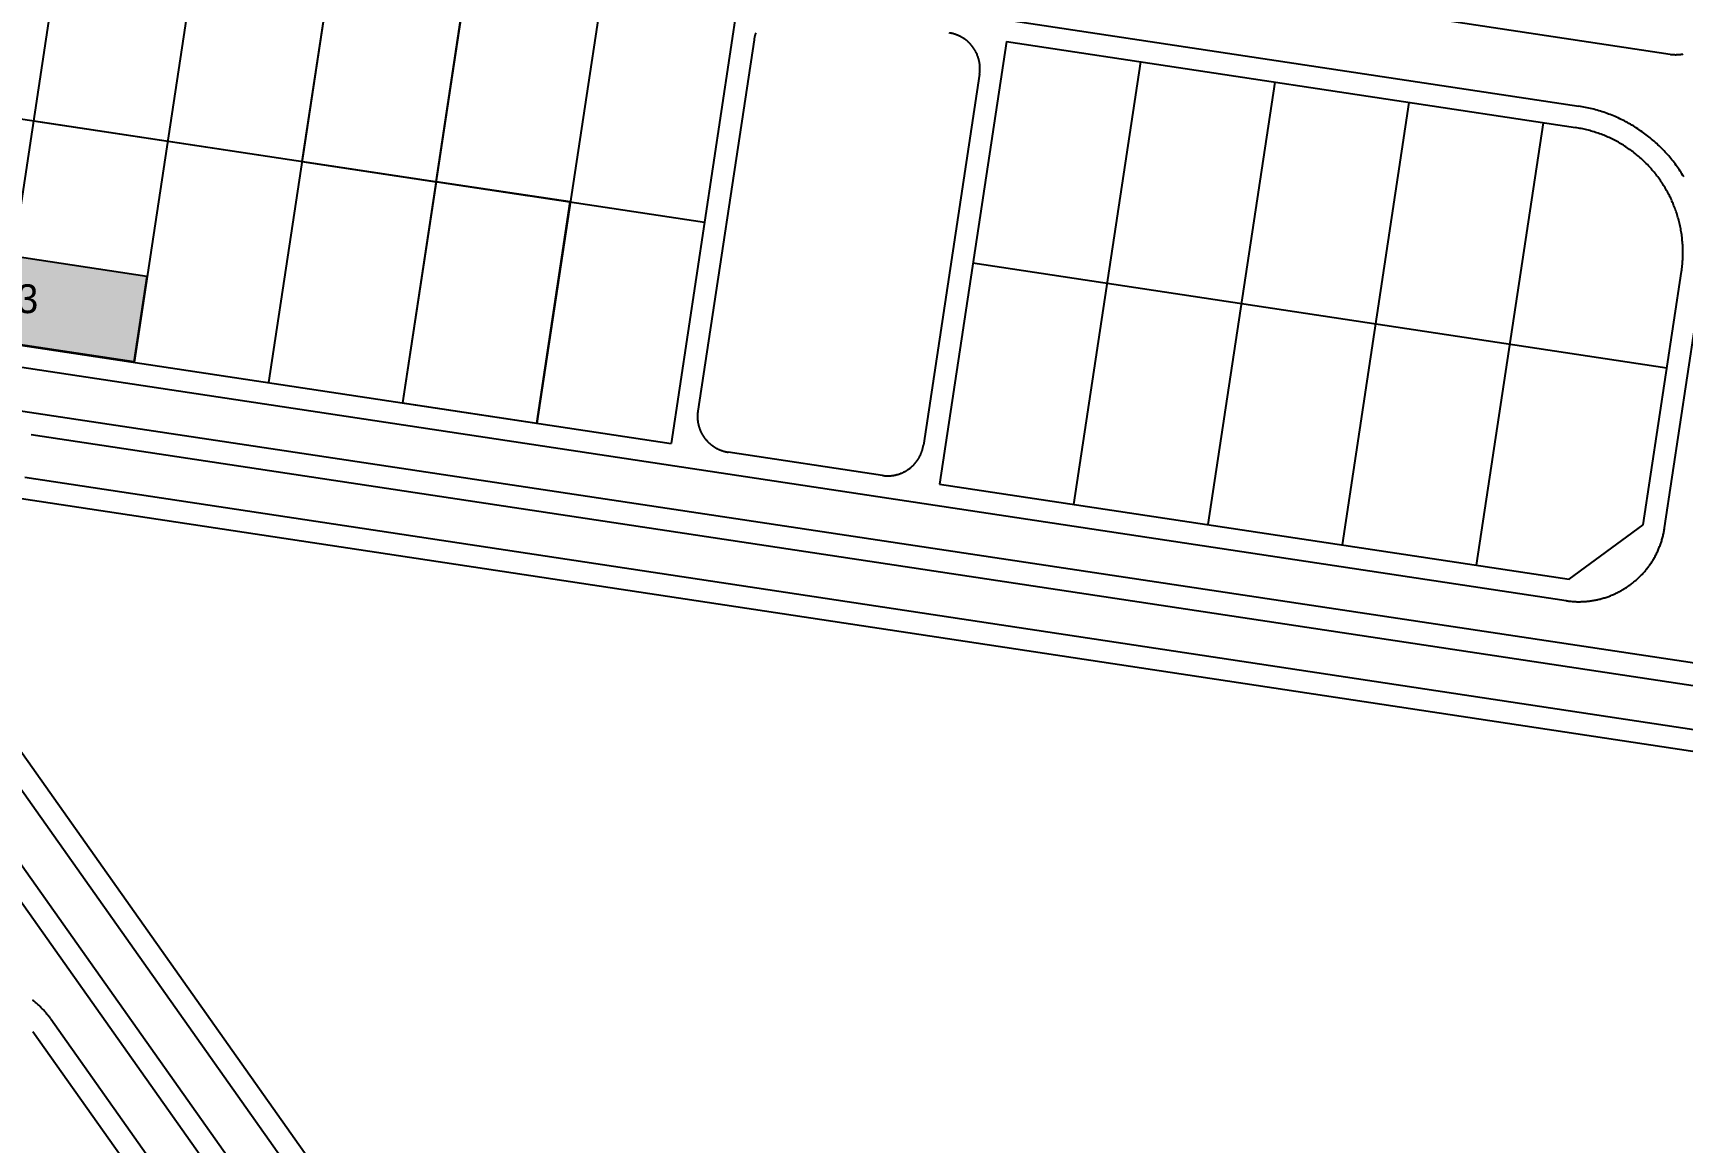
# Model space of a CAD drawing. Header units: metres. Extents: x 680594 to 684853, y 828874 to 830078.
# Drawn here: x 681209.9 to 681438.4, y 829578 to 829731.7 of the extents above; entities that cross this region are included whole.
import ezdxf
from ezdxf.enums import TextEntityAlignment as Align

# ---------------------------------------------------------------- set-up
doc = ezdxf.new("R2010")
doc.units = ezdxf.units.M
for name, color, linetype in [('PLOT_LINES', 7, 'Continuous'), ('PLOT_NUMBERS', 7, 'Continuous'), ('SELECTED_PLOTS', 3, 'Continuous')]:
    doc.layers.add(name, color=color, linetype=linetype)

msp = doc.modelspace()

# ---------------------------------------------------------------- hatches: boundary and pattern name
at = {"layer": 'SELECTED_PLOTS'}
h = msp.add_hatch(color=3, dxfattribs=at)
h.dxf.hatch_style = 1
h.paths.add_polyline_path([(681223.81, 829686.1), (681186.6, 829691.7), (681188.47, 829703.63), (681225.62, 829697.99)])

# ---------------------------------------------------------------- linework, layer by layer
at = {"layer": 'PLOT_LINES'}
for points in [[(681236.89, 829758.92), (681436.61, 829728.72)], [(681214.55, 829750.16), (681205.29, 829688.85)], [(681233.61, 829750.31), (681423.95, 829721.53)], [(681233.14, 829747.35), (681223.87, 829686.04)], [(681251.73, 829744.54), (681242.46, 829683.23)], [(681270.32, 829741.73), (681251.73, 829744.54), (681247.1, 829713.89), (681265.69, 829711.07), (681270.32, 829741.73)], [(681270.32, 829741.73), (681261.05, 829680.42)], [(681288.91, 829738.92), (681279.64, 829677.61)], [(681307.5, 829736.11), (681298.23, 829674.8)], [(681126.78, 829731.66), (681421.66, 829314.5)], [(681309.72, 829730.71), (681301.94, 829679.3)], [(681309.96, 829731.68), (681309.94, 829731.62), (681309.92, 829731.57), (681309.9, 829731.51), (681309.89, 829731.45), (681309.87, 829731.4), (681309.85, 829731.34), (681309.84, 829731.29), (681309.82, 829731.23), (681309.81, 829731.17), (681309.79, 829731.12), (681309.78, 829731.06), (681309.77, 829731), (681309.76, 829730.94), (681309.75, 829730.89), (681309.74, 829730.83), (681309.73, 829730.77), (681309.72, 829730.71)], [(681344.67, 829730.48), (681335.41, 829669.18)], [(681340.96, 829725.99), (681340.97, 829726.05), (681340.98, 829726.1), (681340.98, 829726.16), (681340.99, 829726.22), (681341, 829726.28), (681341, 829726.34), (681341.01, 829726.39), (681341.01, 829726.45), (681341.01, 829726.51), (681341.01, 829726.57), (681341.02, 829726.63), (681341.02, 829726.68), (681341.02, 829726.74), (681341.02, 829726.8), (681341.02, 829726.86), (681341.01, 829726.92), (681341.01, 829726.98), (681341.01, 829727.03), (681341, 829727.09), (681341, 829727.15), (681341, 829727.21), (681340.99, 829727.27), (681340.98, 829727.32), (681340.98, 829727.38), (681340.97, 829727.44), (681340.96, 829727.5), (681340.95, 829727.55), (681340.94, 829727.61), (681340.93, 829727.67), (681340.92, 829727.72), (681340.91, 829727.78), (681340.89, 829727.84), (681340.88, 829727.9), (681340.87, 829727.95), (681340.85, 829728.01), (681340.84, 829728.06), (681340.82, 829728.12), (681340.81, 829728.18), (681340.79, 829728.23), (681340.77, 829728.29), (681340.75, 829728.34), (681340.73, 829728.4), (681340.71, 829728.45), (681340.69, 829728.51), (681340.67, 829728.56), (681340.65, 829728.62), (681340.63, 829728.67), (681340.61, 829728.72), (681340.58, 829728.78), (681340.56, 829728.83), (681340.53, 829728.88), (681340.51, 829728.93), (681340.48, 829728.99), (681340.46, 829729.04), (681340.43, 829729.09), (681340.4, 829729.14), (681340.37, 829729.19), (681340.34, 829729.24), (681340.32, 829729.29), (681340.28, 829729.34), (681340.25, 829729.39), (681340.22, 829729.44), (681340.19, 829729.49), (681340.16, 829729.54), (681340.13, 829729.59), (681340.09, 829729.63), (681340.06, 829729.68), (681340.02, 829729.73), (681339.99, 829729.77), (681339.95, 829729.82), (681339.92, 829729.87), (681339.88, 829729.91), (681339.84, 829729.95), (681339.81, 829730), (681339.77, 829730.04), (681339.73, 829730.09), (681339.69, 829730.13), (681339.65, 829730.17), (681339.61, 829730.21), (681339.57, 829730.26), (681339.53, 829730.3), (681339.49, 829730.34), (681339.44, 829730.38), (681339.4, 829730.42), (681339.36, 829730.46), (681339.32, 829730.49), (681339.27, 829730.53), (681339.23, 829730.57), (681339.18, 829730.61), (681339.14, 829730.64), (681339.09, 829730.68), (681339.04, 829730.72), (681339, 829730.75), (681338.95, 829730.79), (681338.9, 829730.82), (681338.86, 829730.85), (681338.81, 829730.88), (681338.76, 829730.92), (681338.71, 829730.95), (681338.66, 829730.98), (681338.61, 829731.01), (681338.56, 829731.04), (681338.51, 829731.07), (681338.46, 829731.1), (681338.41, 829731.13), (681338.36, 829731.15), (681338.31, 829731.18), (681338.26, 829731.21), (681338.2, 829731.23), (681338.15, 829731.26), (681338.1, 829731.28), (681338.05, 829731.31), (681337.99, 829731.33), (681337.94, 829731.35), (681337.88, 829731.37), (681337.83, 829731.4), (681337.78, 829731.42), (681337.72, 829731.44), (681337.67, 829731.46), (681337.61, 829731.48), (681337.56, 829731.49), (681337.5, 829731.51), (681337.45, 829731.53), (681337.39, 829731.54), (681337.33, 829731.56), (681337.28, 829731.58), (681337.22, 829731.59), (681337.16, 829731.6), (681337.11, 829731.62), (681337.05, 829731.63), (681336.99, 829731.64), (681336.94, 829731.65), (681336.88, 829731.66), (681336.82, 829731.67), (681336.76, 829731.68)], [(681344.67, 829730.48), (681423.5, 829718.57)], [(681124.27, 829730.01), (681419.09, 829312.94)], [(681436.61, 829728.72), (681436.67, 829728.71), (681436.73, 829728.7), (681436.78, 829728.7), (681436.84, 829728.69), (681436.9, 829728.69), (681436.96, 829728.68), (681437.02, 829728.68), (681437.07, 829728.67), (681437.13, 829728.67), (681437.19, 829728.67), (681437.25, 829728.67), (681437.31, 829728.66), (681437.36, 829728.66), (681437.42, 829728.66), (681437.48, 829728.67), (681437.54, 829728.67), (681437.6, 829728.67), (681437.66, 829728.67), (681437.71, 829728.68), (681437.77, 829728.68), (681437.83, 829728.69), (681437.89, 829728.69), (681437.95, 829728.7), (681438, 829728.71), (681438.06, 829728.71), (681438.12, 829728.72), (681438.18, 829728.73), (681438.23, 829728.74), (681438.29, 829728.75), (681438.35, 829728.76), (681438.4, 829728.77)], [(681340.96, 829725.99), (681333.19, 829674.57)], [(681363.26, 829727.67), (681353.99, 829666.37)], [(681381.85, 829724.86), (681372.58, 829663.56)], [(681191.33, 829722.32), (681278.34, 829709.16)], [(681400.44, 829722.05), (681391.17, 829660.75)], [(681438.5, 829711.74), (681438.38, 829711.94), (681438.25, 829712.15), (681438.13, 829712.35), (681438, 829712.55), (681437.86, 829712.75), (681437.73, 829712.94), (681437.59, 829713.14), (681437.45, 829713.33), (681437.31, 829713.53), (681437.17, 829713.72), (681437.02, 829713.9), (681436.87, 829714.09), (681436.72, 829714.28), (681436.57, 829714.46), (681436.42, 829714.64), (681436.26, 829714.82), (681436.1, 829715), (681435.94, 829715.18), (681435.78, 829715.35), (681435.61, 829715.52), (681435.44, 829715.69), (681435.28, 829715.86), (681435.1, 829716.03), (681434.93, 829716.19), (681434.76, 829716.35), (681434.58, 829716.51), (681434.4, 829716.67), (681434.22, 829716.83), (681434.04, 829716.98), (681433.86, 829717.14), (681433.67, 829717.29), (681433.48, 829717.43), (681433.29, 829717.58), (681433.1, 829717.72), (681432.91, 829717.86), (681432.72, 829718), (681432.52, 829718.14), (681432.32, 829718.27), (681432.13, 829718.4), (681431.93, 829718.53), (681431.72, 829718.66), (681431.52, 829718.79), (681431.32, 829718.91), (681431.11, 829719.03), (681430.9, 829719.15), (681430.69, 829719.26), (681430.48, 829719.38), (681430.27, 829719.49), (681430.06, 829719.59), (681429.85, 829719.7), (681429.63, 829719.8), (681429.41, 829719.9), (681429.2, 829720), (681428.98, 829720.1), (681428.76, 829720.19), (681428.54, 829720.28), (681428.32, 829720.37), (681428.09, 829720.45), (681427.87, 829720.54), (681427.65, 829720.62), (681427.42, 829720.69), (681427.19, 829720.77), (681426.97, 829720.84), (681426.74, 829720.91), (681426.51, 829720.98), (681426.28, 829721.04), (681426.05, 829721.1), (681425.82, 829721.16), (681425.59, 829721.22), (681425.35, 829721.27), (681425.12, 829721.32), (681424.89, 829721.37), (681424.65, 829721.41), (681424.42, 829721.46), (681424.18, 829721.5), (681423.95, 829721.53)], [(681209.92, 829719.51), (681302.86, 829705.45)], [(681419.03, 829719.24), (681409.76, 829657.94)], [(681438.18, 829698.65), (681438.21, 829698.85), (681438.24, 829699.05), (681438.27, 829699.25), (681438.29, 829699.46), (681438.31, 829699.66), (681438.33, 829699.86), (681438.34, 829700.06), (681438.35, 829700.27), (681438.36, 829700.47), (681438.37, 829700.67), (681438.38, 829700.88), (681438.38, 829701.08), (681438.38, 829701.28), (681438.38, 829701.49), (681438.38, 829701.69), (681438.37, 829701.9), (681438.36, 829702.1), (681438.35, 829702.3), (681438.34, 829702.51), (681438.32, 829702.71), (681438.3, 829702.91), (681438.28, 829703.11), (681438.26, 829703.32), (681438.24, 829703.52), (681438.21, 829703.72), (681438.18, 829703.92), (681438.15, 829704.12), (681438.11, 829704.32), (681438.08, 829704.52), (681438.04, 829704.72), (681437.99, 829704.92), (681437.95, 829705.12), (681437.91, 829705.32), (681437.86, 829705.52), (681437.81, 829705.71), (681437.75, 829705.91), (681437.7, 829706.11), (681437.64, 829706.3), (681437.58, 829706.5), (681437.52, 829706.69), (681437.45, 829706.88), (681437.39, 829707.08), (681437.32, 829707.27), (681437.25, 829707.46), (681437.17, 829707.65), (681437.1, 829707.84), (681437.02, 829708.03), (681436.94, 829708.21), (681436.86, 829708.4), (681436.78, 829708.59), (681436.69, 829708.77), (681436.6, 829708.95), (681436.51, 829709.14), (681436.42, 829709.32), (681436.32, 829709.5), (681436.23, 829709.68), (681436.13, 829709.85), (681436.03, 829710.03), (681435.92, 829710.21), (681435.82, 829710.38), (681435.71, 829710.55), (681435.6, 829710.73), (681435.49, 829710.9), (681435.38, 829711.07), (681435.26, 829711.23), (681435.15, 829711.4), (681435.03, 829711.57), (681434.91, 829711.73), (681434.78, 829711.89), (681434.66, 829712.05), (681434.53, 829712.21), (681434.4, 829712.37), (681434.27, 829712.53), (681434.14, 829712.68), (681434.01, 829712.84), (681433.87, 829712.99), (681433.74, 829713.14), (681433.6, 829713.29), (681433.46, 829713.44), (681433.31, 829713.58), (681433.17, 829713.72), (681433.02, 829713.87), (681432.88, 829714.01), (681432.73, 829714.15), (681432.58, 829714.28), (681432.42, 829714.42), (681432.27, 829714.55), (681432.11, 829714.68), (681431.96, 829714.81), (681431.8, 829714.94), (681431.64, 829715.07), (681431.48, 829715.19), (681431.31, 829715.31), (681431.15, 829715.43), (681430.99, 829715.55), (681430.82, 829715.67), (681430.65, 829715.78), (681430.48, 829715.9), (681430.31, 829716.01), (681430.14, 829716.12), (681429.96, 829716.22), (681429.79, 829716.33), (681429.61, 829716.43), (681429.44, 829716.53), (681429.26, 829716.63), (681429.08, 829716.72), (681428.9, 829716.82), (681428.72, 829716.91), (681428.53, 829717), (681428.35, 829717.09), (681428.17, 829717.18), (681427.98, 829717.26), (681427.79, 829717.34), (681427.61, 829717.42), (681427.42, 829717.5), (681427.23, 829717.57), (681427.04, 829717.64), (681426.85, 829717.72), (681426.66, 829717.78), (681426.46, 829717.85), (681426.27, 829717.91), (681426.08, 829717.98), (681425.88, 829718.03), (681425.68, 829718.09), (681425.49, 829718.15), (681425.29, 829718.2), (681425.09, 829718.25), (681424.9, 829718.3), (681424.7, 829718.34), (681424.5, 829718.39), (681424.3, 829718.43), (681424.1, 829718.46), (681423.9, 829718.5), (681423.7, 829718.54), (681423.5, 829718.57)], [(681284.27, 829708.26), (681265.69, 829711.07), (681261.05, 829680.42), (681279.64, 829677.61), (681284.27, 829708.26)], [(681340.04, 829699.83), (681436.17, 829685.3)], [(681432.88, 829663.55), (681438.18, 829698.65)], [(681435.84, 829663.1), (681441.15, 829698.2)], [(681168.22, 829691.42), (681422.19, 829653.03)], [(681186.7, 829691.66), (681298.23, 829674.8)], [(681167.32, 829685.49), (681500.11, 829635.38)], [(681301.94, 829679.3), (681301.93, 829679.24), (681301.93, 829679.18), (681301.92, 829679.12), (681301.91, 829679.07), (681301.91, 829679.01), (681301.9, 829678.95), (681301.9, 829678.89), (681301.89, 829678.83), (681301.89, 829678.78), (681301.89, 829678.72), (681301.89, 829678.66), (681301.89, 829678.6), (681301.89, 829678.54), (681301.89, 829678.49), (681301.89, 829678.43), (681301.89, 829678.37), (681301.89, 829678.31), (681301.9, 829678.25), (681301.9, 829678.2), (681301.9, 829678.14), (681301.91, 829678.08), (681301.91, 829678.02), (681301.92, 829677.96), (681301.93, 829677.91), (681301.94, 829677.85), (681301.94, 829677.79), (681301.95, 829677.73), (681301.96, 829677.68), (681301.97, 829677.62), (681301.99, 829677.56), (681302, 829677.5), (681302.01, 829677.45), (681302.02, 829677.39), (681302.04, 829677.33), (681302.05, 829677.28), (681302.07, 829677.22), (681302.08, 829677.17), (681302.1, 829677.11), (681302.12, 829677.05), (681302.13, 829677), (681302.15, 829676.94), (681302.17, 829676.89), (681302.19, 829676.83), (681302.21, 829676.78), (681302.23, 829676.73), (681302.25, 829676.67), (681302.27, 829676.62), (681302.3, 829676.56), (681302.32, 829676.51), (681302.35, 829676.46), (681302.37, 829676.4), (681302.4, 829676.35), (681302.42, 829676.3), (681302.45, 829676.25), (681302.47, 829676.2), (681302.5, 829676.15), (681302.53, 829676.1), (681302.56, 829676.04), (681302.59, 829675.99), (681302.62, 829675.94), (681302.65, 829675.9), (681302.68, 829675.85), (681302.71, 829675.8), (681302.74, 829675.75), (681302.78, 829675.7), (681302.81, 829675.65), (681302.84, 829675.61), (681302.88, 829675.56), (681302.91, 829675.51), (681302.95, 829675.47), (681302.99, 829675.42), (681303.02, 829675.38), (681303.06, 829675.33), (681303.1, 829675.29), (681303.14, 829675.24), (681303.17, 829675.2), (681303.21, 829675.16), (681303.25, 829675.11), (681303.29, 829675.07), (681303.33, 829675.03), (681303.38, 829674.99), (681303.42, 829674.95), (681303.46, 829674.91), (681303.5, 829674.87), (681303.55, 829674.83), (681303.59, 829674.79), (681303.63, 829674.75), (681303.68, 829674.72), (681303.72, 829674.68), (681303.77, 829674.64), (681303.81, 829674.61), (681303.86, 829674.57), (681303.91, 829674.54), (681303.95, 829674.5), (681304, 829674.47), (681304.05, 829674.43), (681304.1, 829674.4), (681304.14, 829674.37), (681304.19, 829674.34), (681304.24, 829674.31), (681304.29, 829674.28), (681304.34, 829674.25), (681304.39, 829674.22), (681304.44, 829674.19), (681304.49, 829674.16), (681304.54, 829674.13), (681304.6, 829674.11), (681304.65, 829674.08), (681304.7, 829674.05), (681304.75, 829674.03), (681304.81, 829674), (681304.86, 829673.98), (681304.91, 829673.96), (681304.97, 829673.93), (681305.02, 829673.91), (681305.07, 829673.89), (681305.13, 829673.87), (681305.18, 829673.85), (681305.24, 829673.83), (681305.29, 829673.81), (681305.35, 829673.79), (681305.4, 829673.78), (681305.46, 829673.76), (681305.51, 829673.74), (681305.57, 829673.73), (681305.63, 829673.71), (681305.68, 829673.7), (681305.74, 829673.68), (681305.8, 829673.67), (681305.85, 829673.66), (681305.91, 829673.65), (681305.97, 829673.64), (681306.02, 829673.62), (681306.08, 829673.62), (681306.14, 829673.61)], [(681209.62, 829676.06), (681496.97, 829632.62)], [(681327.5, 829670.38), (681306.14, 829673.61)], [(681327.5, 829670.38), (681327.55, 829670.37), (681327.61, 829670.36), (681327.67, 829670.35), (681327.73, 829670.35), (681327.78, 829670.34), (681327.84, 829670.34), (681327.9, 829670.33), (681327.96, 829670.33), (681328.02, 829670.33), (681328.08, 829670.32), (681328.13, 829670.32), (681328.19, 829670.32), (681328.25, 829670.32), (681328.31, 829670.32), (681328.37, 829670.32), (681328.42, 829670.32), (681328.48, 829670.33), (681328.54, 829670.33), (681328.6, 829670.33), (681328.66, 829670.34), (681328.71, 829670.34), (681328.77, 829670.35), (681328.83, 829670.36), (681328.89, 829670.36), (681328.95, 829670.37), (681329, 829670.38), (681329.06, 829670.39), (681329.12, 829670.4), (681329.18, 829670.41), (681329.23, 829670.42), (681329.29, 829670.43), (681329.35, 829670.44), (681329.4, 829670.46), (681329.46, 829670.47), (681329.52, 829670.49), (681329.57, 829670.5), (681329.63, 829670.52), (681329.68, 829670.53), (681329.74, 829670.55), (681329.79, 829670.57), (681329.85, 829670.59), (681329.9, 829670.6), (681329.96, 829670.62), (681330.01, 829670.64), (681330.07, 829670.67), (681330.12, 829670.69), (681330.18, 829670.71), (681330.23, 829670.73), (681330.28, 829670.76), (681330.34, 829670.78), (681330.39, 829670.8), (681330.44, 829670.83), (681330.49, 829670.86), (681330.54, 829670.88), (681330.6, 829670.91), (681330.65, 829670.94), (681330.7, 829670.96), (681330.75, 829670.99), (681330.8, 829671.02), (681330.85, 829671.05), (681330.9, 829671.08), (681330.95, 829671.11), (681331, 829671.15), (681331.04, 829671.18), (681331.09, 829671.21), (681331.14, 829671.25), (681331.19, 829671.28), (681331.23, 829671.31), (681331.28, 829671.35), (681331.33, 829671.38), (681331.37, 829671.42), (681331.42, 829671.46), (681331.46, 829671.49), (681331.51, 829671.53), (681331.55, 829671.57), (681331.59, 829671.61), (681331.64, 829671.65), (681331.68, 829671.69), (681331.72, 829671.73), (681331.76, 829671.77), (681331.8, 829671.81), (681331.84, 829671.85), (681331.88, 829671.89), (681331.92, 829671.94), (681331.96, 829671.98), (681332, 829672.02), (681332.04, 829672.07), (681332.08, 829672.11), (681332.11, 829672.16), (681332.15, 829672.2), (681332.19, 829672.25), (681332.22, 829672.29), (681332.26, 829672.34), (681332.29, 829672.39), (681332.33, 829672.43), (681332.36, 829672.48), (681332.39, 829672.53), (681332.42, 829672.58), (681332.46, 829672.63), (681332.49, 829672.68), (681332.52, 829672.73), (681332.55, 829672.78), (681332.58, 829672.83), (681332.61, 829672.88), (681332.63, 829672.93), (681332.66, 829672.98), (681332.69, 829673.03), (681332.71, 829673.08), (681332.74, 829673.13), (681332.77, 829673.19), (681332.79, 829673.24), (681332.81, 829673.29), (681332.84, 829673.35), (681332.86, 829673.4), (681332.88, 829673.45), (681332.9, 829673.51), (681332.92, 829673.56), (681332.94, 829673.62), (681332.96, 829673.67), (681332.98, 829673.73), (681333, 829673.78), (681333.02, 829673.84), (681333.04, 829673.89), (681333.05, 829673.95), (681333.07, 829674), (681333.08, 829674.06), (681333.1, 829674.12), (681333.11, 829674.17), (681333.12, 829674.23), (681333.14, 829674.29), (681333.15, 829674.34), (681333.16, 829674.4), (681333.17, 829674.46), (681333.18, 829674.52), (681333.19, 829674.57)], [(681208.72, 829670.13), (681496.08, 829626.68)], [(681335.41, 829669.18), (681422.63, 829655.99)], [(681208.27, 829667.16), (681495.63, 829623.72)], [(681422.19, 829653.03), (681422.32, 829653.01), (681422.46, 829652.99), (681422.6, 829652.97), (681422.74, 829652.96), (681422.88, 829652.94), (681423.02, 829652.93), (681423.16, 829652.92), (681423.3, 829652.91), (681423.44, 829652.9), (681423.57, 829652.9), (681423.71, 829652.89), (681423.85, 829652.89), (681423.99, 829652.89), (681424.13, 829652.89), (681424.27, 829652.9), (681424.41, 829652.9), (681424.55, 829652.91), (681424.69, 829652.91), (681424.83, 829652.92), (681424.97, 829652.93), (681425.11, 829652.94), (681425.25, 829652.96), (681425.39, 829652.97), (681425.53, 829652.99), (681425.66, 829653.01), (681425.8, 829653.03), (681425.94, 829653.05), (681426.08, 829653.08), (681426.21, 829653.1), (681426.35, 829653.13), (681426.49, 829653.16), (681426.62, 829653.19), (681426.76, 829653.22), (681426.9, 829653.25), (681427.03, 829653.29), (681427.17, 829653.32), (681427.3, 829653.36), (681427.43, 829653.4), (681427.57, 829653.44), (681427.7, 829653.48), (681427.83, 829653.53), (681427.97, 829653.57), (681428.1, 829653.62), (681428.23, 829653.67), (681428.36, 829653.72), (681428.49, 829653.77), (681428.62, 829653.82), (681428.75, 829653.88), (681428.87, 829653.94), (681429, 829653.99), (681429.13, 829654.05), (681429.25, 829654.11), (681429.38, 829654.17), (681429.5, 829654.24), (681429.63, 829654.3), (681429.75, 829654.37), (681429.87, 829654.44), (681429.99, 829654.51), (681430.11, 829654.58), (681430.23, 829654.65), (681430.35, 829654.72), (681430.47, 829654.8), (681430.59, 829654.87), (681430.7, 829654.95), (681430.82, 829655.03), (681430.93, 829655.11), (681431.04, 829655.19), (681431.16, 829655.27), (681431.27, 829655.36), (681431.38, 829655.44), (681431.49, 829655.53), (681431.6, 829655.62), (681431.7, 829655.71), (681431.81, 829655.8), (681431.92, 829655.89), (681432.02, 829655.98), (681432.12, 829656.08), (681432.22, 829656.17), (681432.33, 829656.27), (681432.43, 829656.37), (681432.52, 829656.47), (681432.62, 829656.57), (681432.72, 829656.67), (681432.81, 829656.77), (681432.91, 829656.87), (681433, 829656.98), (681433.09, 829657.08), (681433.18, 829657.19), (681433.27, 829657.3), (681433.36, 829657.41), (681433.44, 829657.52), (681433.53, 829657.63), (681433.61, 829657.74), (681433.7, 829657.85), (681433.78, 829657.96), (681433.86, 829658.08), (681433.94, 829658.19), (681434.01, 829658.31), (681434.09, 829658.43), (681434.16, 829658.54), (681434.24, 829658.66), (681434.31, 829658.78), (681434.38, 829658.9), (681434.45, 829659.03), (681434.52, 829659.15), (681434.58, 829659.27), (681434.65, 829659.39), (681434.71, 829659.52), (681434.77, 829659.64), (681434.83, 829659.77), (681434.89, 829659.9), (681434.95, 829660.02), (681435, 829660.15), (681435.06, 829660.28), (681435.11, 829660.41), (681435.16, 829660.54), (681435.21, 829660.67), (681435.26, 829660.8), (681435.31, 829660.93), (681435.35, 829661.06), (681435.4, 829661.2), (681435.44, 829661.33), (681435.48, 829661.46), (681435.52, 829661.6), (681435.56, 829661.73), (681435.59, 829661.87), (681435.63, 829662), (681435.66, 829662.14), (681435.69, 829662.27), (681435.72, 829662.41), (681435.75, 829662.55), (681435.77, 829662.68), (681435.8, 829662.82), (681435.82, 829662.96), (681435.84, 829663.1)], [(681422.63, 829655.99), (681432.88, 829663.55)], [(681196.68, 829648.37), (681356.85, 829421.78)], [(681194.23, 829646.64), (681354.4, 829420.05)], [(681212.3, 829595.09), (681212.22, 829595.2), (681212.14, 829595.31), (681212.05, 829595.43), (681211.97, 829595.54), (681211.88, 829595.65), (681211.79, 829595.76), (681211.7, 829595.86), (681211.61, 829595.97), (681211.52, 829596.08), (681211.43, 829596.18), (681211.33, 829596.29), (681211.24, 829596.39), (681211.14, 829596.49), (681211.04, 829596.59), (681210.94, 829596.69), (681210.84, 829596.79), (681210.74, 829596.89), (681210.64, 829596.98), (681210.54, 829597.08), (681210.43, 829597.17), (681210.33, 829597.26), (681210.22, 829597.35), (681210.11, 829597.44), (681210, 829597.53), (681209.89, 829597.62), (681209.78, 829597.7)], [(681209.85, 829593.36), (681233.51, 829559.89)], [(681212.3, 829595.09), (681235.96, 829561.62)]]:
    msp.add_lwpolyline(points, dxfattribs=at)
at = {"layer": 'SELECTED_PLOTS', "color": 7}
msp.add_lwpolyline([(681223.81, 829686.1), (681186.6, 829691.7), (681188.47, 829703.63), (681225.62, 829697.99)], close=True, dxfattribs=at)

# ---------------------------------------------------------------- texts
at = {"layer": 'PLOT_NUMBERS', "color": 7}
msp.add_text('353', height=4, dxfattribs=at).set_placement((681206.12, 829694.86), align=Align.MIDDLE_CENTER)

doc.saveas('drawing.dxf')
